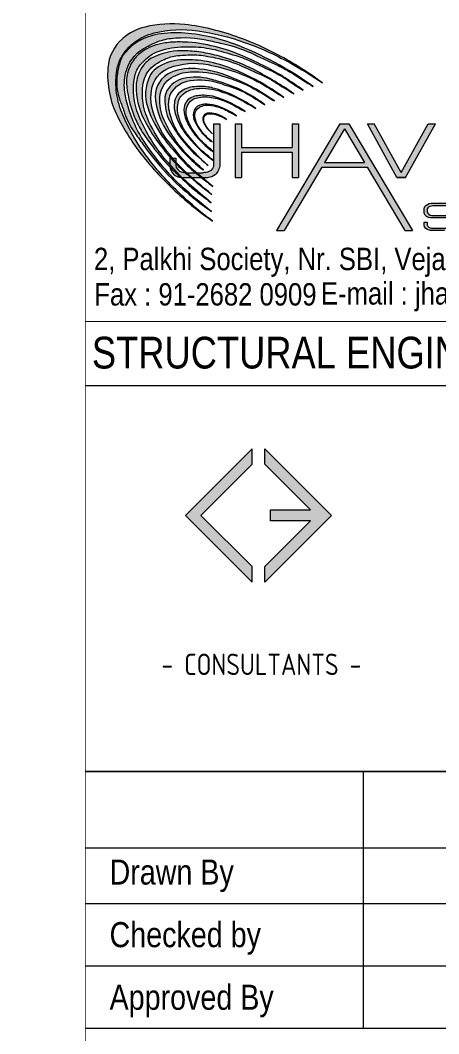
# Model space of a CAD drawing. Header units: millimetres. Extents: x 1112055 to 3390982, y -148532 to 766891.
# Drawn here: x 2222517 to 2226501, y 13424 to 23068 of the extents above; entities that cross this region are included whole.
import ezdxf

# ---------------------------------------------------------------- set-up
doc = ezdxf.new("R2010")
doc.units = ezdxf.units.MM
for name, color, linetype, lineweight in [('B TITLE BLOCK', 250, 'Continuous', 0), ('P_TITLE BLOCK TEXT', 7, 'Continuous', 9), ('tb text', 7, 'Continuous', 13)]:
    doc.layers.add(name, color=color, linetype=linetype, lineweight=lineweight)
doc.layers.add('FORMAT TEXT', color=7, linetype='Continuous')
doc.styles.add('SWINC', font='swissc.ttf')

msp = doc.modelspace()

# ---------------------------------------------------------------- hatches: boundary and pattern name
at = {"layer": 'B TITLE BLOCK', "linetype": 'Continuous', "lineweight": 0}
h = msp.add_hatch(color=251, dxfattribs=at)
h.dxf.hatch_style = 1
h.paths.add_polyline_path([(2224236.834239792, 18356.60452885892), (2224723.743465125, 18843.51375419264), (2224723.743465125, 18990.59963259044), (2224089.748361393, 18356.60452885892), (2224723.743465125, 17722.60942512729), (2224723.743465125, 17869.69530351357)])
h = msp.add_hatch(color=251, dxfattribs=at)
h.dxf.hatch_style = 1
h.paths.add_polyline_path([(2224900.389360066, 18408.60723987375), (2224900.389360066, 18304.60181784422), (2225281.474707822, 18304.60181784422), (2224846.568193492, 17869.69530351357), (2224846.568193492, 17722.60942512729), (2225480.563297224, 18356.60452885892), (2224846.568193492, 18990.59963259044), (2224846.568193492, 18843.51375419264), (2225281.474707822, 18408.60723987375)])
at = {"layer": 'P_TITLE BLOCK TEXT'}
h = msp.add_hatch(color=132, dxfattribs=at)
edge = h.paths.add_edge_path()
edge.add_arc((2223415.161143455, 19805.85012063723), 3319.550161277587, 53.40738024926057, 62.0681496514172)
edge.add_arc((2223620.10690554, 20192.40553546605), 2882.025471542675, 62.06814965141254, 70.03317482809787)
edge.add_arc((2223715.032048033, 20453.68082480774), 2604.040652715456, 70.03317482809766, 75.97859343030332)
edge.add_arc((2223871.15484234, 21078.8599978788), 1959.662405611422, 75.97859343029494, 83.79600611429444)
edge.add_arc((2223962.873264454, 21922.59463804706), 1110.957267193583, 83.79600611433973, 103.4628344697583)
edge.add_arc((2223821.215634384, 22514.33181515722), 502.5003903905854, 103.462834469831, 130.8945988032191)
edge.add_arc((2223761.504835453, 22583.27697876877), 411.2928518052692, 130.8945988032189, 175.7468558291804)
edge.add_arc((2224227.667799641, 22548.6093639203), 878.743119426731, 175.746855829194, 206.5994891066288)
edge.add_arc((2225432.196440456, 23151.7789418318), 2225.852167079671, 206.5994891066202, 220.035146070477)
edge.add_arc((2226091.353758054, 23705.56698433509), 3086.764221446367, 220.0351460704667, 229.4516176688155)
edge.add_arc((2226239.241977517, 23878.42605441205), 3314.2530861563, 229.4516176688159, 235.2209120167659)
edge.add_arc((2226320.947839989, 23819.54533080909), 3314.027287561762, 223.7505103508514, 233.4797225032708, ccw=False)
edge.add_arc((2225763.65381286, 23286.04284752441), 2542.53423357957, 214.0067101927366, 223.7505103507889, ccw=False)
edge.add_arc((2225052.3958106, 22806.17206096313), 1684.534281608523, 200.6184789275859, 214.0067101927331, ccw=False)
edge.add_arc((2224172.121813921, 22474.97476391647), 744.0163611040691, 183.5449206794387, 200.6184789276197, ccw=False)
edge.add_arc((2224169.837981481, 22474.83328140657), 741.7281504634578, 169.3544634026379, 183.5449206794445, ccw=False)
edge.add_arc((2223770.005504621, 22549.98884626829), 334.893579068599, 148.6346277784865, 169.3544634026282, ccw=False)
edge.add_arc((2223896.401431641, 22472.94125615551), 482.9214869413671, 127.5536660419792, 148.6346277785057, ccw=False)
edge.add_arc((2223914.124428583, 22449.88893625759), 511.9992116431266, 103.94398023846509, 127.5536660419811, ccw=False)
edge.add_arc((2224050.599740765, 21900.22744520383), 1078.350044232793, 81.67138494386558, 103.94398023849328, ccw=False)
edge.add_arc((2223861.30312443, 20607.1675691812), 2385.192441742403, 70.63499127281818, 81.67138494385449, ccw=False)
edge.add_arc((2223724.007230871, 20216.53345641542), 2799.251824494326, 61.111131010544284, 70.63499127282978, ccw=False)
edge.add_arc((2223250.2443936, 19357.91935061956), 3779.899268105903, 55.44823906342839, 61.11113101054099, ccw=False)
h = msp.add_hatch(color=132, dxfattribs=at)
edge = h.paths.add_edge_path()
edge.add_arc((2223395.854332308, 19784.82176429174), 3268.369735179473, 54.24761768028274, 69.31180215863428)
edge.add_arc((2223968.601637985, 21301.49828803448), 1647.151935547141, 69.31180215863037, 88.41161020678041)
edge.add_arc((2223989.307254615, 22048.19189884585), 900.171299259712, 88.41161020677656, 104.2991623419209)
edge.add_arc((2223884.024322851, 22461.25852638822), 473.8984588035797, 104.2991623419321, 145.1882889090133)
edge.add_arc((2223695.857590409, 22601.57567671443), 239.4295645213233, 147.0513518630984, 161.3344706505974)
edge.add_arc((2224338.676162301, 22415.59831789335), 908.4387858657233, 163.1975336048305, 170.9660011900415)
edge.add_arc((2223938.354627983, 22479.2465492614), 503.0890255381506, 170.9660011900427, 201.0952379920804)
edge.add_arc((2220602.342873816, 21192.30528425462), 3072.54969271572, 18.797868915648507, 21.095237992081024, ccw=False)
edge.add_arc((2224169.18768383, 22406.41026391463), 695.2656955824124, 198.7978689156442, 215.0918986736356)
edge.add_arc((2232107.105917154, 27983.59602999176), 10396.58245921173, 215.0918986736571, 215.8857887100326)
edge.add_arc((2226158.008131227, 23679.41580604088), 3053.713001926494, 215.8857887100247, 222.4444580678757)
edge.add_arc((2225449.095700675, 23031.08036364116), 2093.038405585464, 222.4444580678791, 230.6113169813372)
edge.add_arc((2227036.433323671, 24964.31521312405), 4594.445552099061, 230.6113169813347, 233.3279145232605)
edge.add_arc((2224793.10049037, 21951.59116818327), 838.2442300307623, 233.3279145232816, 237.0330179159963)
edge.add_arc((2226580.773938118, 24185.7323954329), 3696.360981410549, 226.3963206097411, 232.6248069097849, ccw=False)
edge.add_arc((2225442.643111189, 22990.7309613611), 2046.097303495054, 219.3977118789323, 226.3963206098026, ccw=False)
edge.add_arc((2226325.099089647, 23715.52945729428), 3188.052387393045, 215.474110090262, 219.397711878937, ccw=False)
edge.add_arc((2224793.057851503, 22623.77922073916), 1306.811059334368, 203.2559197460787, 215.47411009028, ccw=False)
edge.add_arc((2224637.279020851, 22556.83228661447), 1137.255947148747, 188.8184660672435, 203.255919746067, ccw=False)
edge.add_arc((2223984.838613259, 22455.61384753768), 477.010797322461, 166.80911352614, 188.8184660672581, ccw=False)
edge.add_arc((2223883.209971993, 22479.43357634371), 372.6280391395779, 121.10774220169259, 166.8091135260791, ccw=False)
edge.add_arc((2224140.202752809, 22053.54190246786), 870.0504021881478, 112.47187289562959, 121.1077422017405, ccw=False)
edge.add_arc((2224016.774723061, 22351.93776573068), 547.1346705619707, 96.52507807219268, 112.47187289552011, ccw=False)
edge.add_arc((2224075.052586016, 21842.42238912069), 1059.972099295675, 77.10621375623191, 96.52507807220462, ccw=False)
edge.add_arc((2210566.112679307, -37170.11528260143), 61598.97654981105, 76.96954675787379, 77.10621375622378, ccw=False)
edge.add_arc((2224128.394663967, 21432.45743233118), 1447.525848763357, 64.59019371593791, 76.96954675787259, ccw=False)
edge.add_arc((2233603.670115629, 41378.53000922235), 20634.74432728368, 244.5901937159457, 245.2703384407894)
edge.add_arc((2224501.397923824, 21615.726979977), 1123.46659702458, 57.15566881064461, 65.27033844077943, ccw=False)
edge.add_arc((2230121.413843646, 30321.48429374096), 9238.714126411032, 237.155668810646, 238.5822244072826)
h = msp.add_hatch(color=132, dxfattribs=at)
edge = h.paths.add_edge_path()
edge.add_arc((2223749.955612659, 20463.65278078955), 2426.479459032888, 53.01612924513672, 62.88470590878852)
edge.add_arc((2222974.427550383, 18949.13509668644), 4128.010414043848, 62.88470590886816, 66.31099627690652)
edge.add_arc((2224031.055452857, 21357.45637347981), 1498.091423556117, 66.31099627692393, 76.91710299819785)
edge.add_arc((2224030.487314641, 21534.00636173169), 1326.871408134635, 75.1672470351362, 87.92433128887434)
edge.add_arc((2224022.071317645, 21301.79679072161), 1559.233440039403, 87.924331288864, 90.44793256674294)
edge.add_arc((2224016.379731069, 22029.80200806366), 831.2059744667806, 90.44793256671373, 99.463151520826)
edge.add_arc((2223963.762217219, 22345.47891451001), 511.1739260225502, 99.46315152079329, 123.6125298632448)
edge.add_arc((2223861.724665341, 22498.98493541616), 326.8487773182566, 123.6125298633481, 145.7118384992371)
edge.add_arc((2223893.139116207, 22477.56495993772), 364.8709165605147, 145.7118384992158, 186.6728121483947)
edge.add_arc((2224611.977086147, 22561.66322465557), 1088.611578101334, 186.6728121483809, 203.6550427976693)
edge.add_arc((2224414.139729058, 22475.00377868746), 872.6266725278799, 203.6550427976848, 213.9289290409203)
edge.add_arc((2225917.242731793, 23486.14907158913), 2684.182203055364, 213.9289290409145, 220.1424188926596)
edge.add_arc((2225103.527873945, 22799.90727730295), 1619.729446896053, 220.1424188926461, 226.8152722522576)
edge.add_arc((2096122.124742406, -114624.7243232792), 186852.36855262, 46.765628140033584, 46.81527225225312, ccw=False)
edge.add_arc((2224925.075767045, 22371.70050206735), 1185.448408708153, 226.7656281400166, 233.409152749084)
edge.add_arc((2221419.02694258, 17649.22588600557), 4696.230336247423, 51.600048978644, 53.409152749081784, ccw=False)
edge.add_arc((2238889.261910571, 38636.77578578774), 22612.65960034386, 229.2381174641762, 229.9402789040421, ccw=False)
edge.add_arc((2225087.562406847, 22625.830987131), 1474.134047774347, 222.3327286225162, 229.2381174643322, ccw=False)
edge.add_arc((2228332.54120296, 25581.92460445304), 5863.709979632416, 220.9611253449968, 222.3327286225262, ccw=False)
edge.add_arc((2224952.011124613, 22647.29915033853), 1387.1029869935, 212.7878394635964, 220.9611253449999, ccw=False)
edge.add_arc((2225565.880323336, 23042.72647763255), 2117.307180575568, 206.8507668104998, 212.7878394635899, ccw=False)
edge.add_arc((2224402.18069394, 22453.60472630257), 812.983116023525, 192.1376993457784, 206.8507668104877, ccw=False)
edge.add_arc((2224179.003658466, 22405.60609945284), 584.7028993132968, 165.7026492173281, 192.1376993457951, ccw=False)
edge.add_arc((2223844.394065888, 22490.8805385373), 239.3982375945827, 135.9985851137789, 165.7026492172983, ccw=False)
edge.add_arc((2224382.263346988, 21971.44054195158), 987.1423606785822, 131.2171625217483, 135.9985851138003, ccw=False)
edge.add_arc((2223922.429435038, 22496.38723006345), 289.2768636418369, 112.38740906030199, 131.2171625218005, ccw=False)
edge.add_arc((2224069.650215654, 22138.97993492383), 675.8178483670721, 91.89429604946548, 112.38740906022471, ccw=False)
edge.add_arc((2224118.587471885, 20659.33975703375), 2156.267074473778, 88.85882096968601, 91.89429604946088, ccw=False)
edge.add_arc((2224142.643970319, 21866.99738668349), 948.3698662796925, 76.2436254144684, 88.85882096969709, ccw=False)
edge.add_arc((2223659.466231941, 19893.36405991881), 2980.287491423887, 71.62296314053788, 76.2436254144767, ccw=False)
edge.add_arc((2224247.766656917, 21664.22969505693), 1114.258957947917, 65.54379506613321, 71.62296314055982, ccw=False)
edge.add_arc((2221106.811881774, 14758.04921802647), 8701.150658820197, 63.83661002077753, 65.54379506612298, ccw=False)
edge.add_arc((2224497.290208084, 21659.53932606489), 1011.813301636555, 54.49647087520191, 63.836610020798275, ccw=False)
edge.add_arc((2226108.63744197, 23918.270534002), 1762.768933193601, 234.4964708751668, 239.3390621587266)
h = msp.add_hatch(color=132, dxfattribs=at)
edge = h.paths.add_edge_path()
edge.add_arc((2223208.268674197, 19605.67051672821), 3361.47762859503, 55.28720005186814, 62.77266649209082)
edge.add_arc((2223935.642369813, 21019.32741932479), 1771.666843838336, 62.77266649214449, 73.66009049672333)
edge.add_arc((2224000.687466906, 21241.19051374776), 1540.465422299208, 73.66009049673941, 80.30206210325161)
edge.add_arc((2224039.250817223, 21466.84430525814), 1311.540182076267, 80.30206210324346, 87.71879765214693)
edge.add_arc((2224064.760482457, 22107.21878565291), 670.6578074068867, 87.71879765216416, 113.7335407099606)
edge.add_arc((2223904.134870892, 22472.55291440223), 271.5718358137141, 113.7335407100026, 142.1411216386283)
edge.add_arc((2223949.988520795, 22436.90964604066), 329.649368386708, 142.1411216386608, 179.0839824051891)
edge.add_arc((2224290.106626399, 22431.47153665616), 669.810945864952, 179.0839824051952, 206.9126001334898)
edge.add_arc((2225106.700319697, 22845.97898850009), 1585.584764869534, 206.9126001335195, 216.666008122521)
edge.add_arc((2225719.419617434, 23302.12065921574), 2349.450041975877, 216.6660081225232, 221.4175533272192)
edge.add_arc((2225076.927528866, 22735.33776685504), 1492.689322209161, 221.4175533272291, 228.8969356126116)
edge.add_arc((2229729.471962128, 28068.07380067489), 8569.711528604816, 228.8969356125965, 229.8411236474194)
edge.add_arc((2225561.975593141, 23129.32197447053), 2107.568262909993, 229.8411236474237, 234.6107852575546)
edge.add_arc((2226671.322600754, 24378.66100548011), 3772.866189048792, 226.7327607072936, 231.8632390979727, ccw=False)
edge.add_arc((2225157.675757343, 22770.57679424215), 1564.459162022834, 216.0121058594856, 226.7327607073669, ccw=False)
edge.add_arc((2225202.781937963, 22803.36291605922), 1620.222028823695, 205.6454571080794, 216.0121058594854, ccw=False)
edge.add_arc((2224322.67581758, 22380.8278464639), 643.9420135719658, 186.815509742906, 205.6454571081172, ccw=False)
edge.add_arc((2224217.639779622, 22368.27421917465), 538.15844760789, 166.8301474619049, 186.8155097428977, ccw=False)
edge.add_arc((2223942.274774223, 22432.70765670169), 255.3554170970166, 123.58637095547459, 166.8301474618811, ccw=False)
edge.add_arc((2224201.997529817, 22041.59167342111), 724.8526185160722, 115.55857844038249, 123.58637095544239, ccw=False)
edge.add_arc((2224055.316557549, 22348.30732367212), 384.8676221799997, 95.85490133410059, 115.55857844038849, ccw=False)
edge.add_arc((2224197.255509475, 20964.13780327655), 1776.295639460506, 92.71483869402527, 95.8549013341298, ccw=False)
edge.add_arc((2224148.578665067, 21990.67769541674), 748.6023071215888, 80.06109503447362, 92.71483869402391, ccw=False)
edge.add_arc((2223027.303825114, 15591.71975427798), 7245.056724662445, 79.28571113577249, 80.06109503447601, ccw=False)
edge.add_arc((2224159.433545159, 21575.16741765839), 1155.445600510125, 65.80530353127529, 79.285711135783, ccw=False)
edge.add_arc((2215139.809238633, 1500.623618328376), 23163.19267698776, 65.22654519456478, 65.80530353126937, ccw=False)
edge.add_arc((2224521.428786682, 21829.0378939045), 774.3737643309433, 56.83056846316299, 65.22654519456398, ccw=False)
edge.add_arc((2226807.223734773, 25326.1694558774), 3403.518970825087, 236.8305684631849, 240.3307255067265)
h = msp.add_hatch(color=132, dxfattribs=at)
edge = h.paths.add_edge_path()
edge.add_arc((2223759.215806792, 20624.75377983811), 2127.0678103357, 53.45077465836438, 63.24895756191692)
edge.add_arc((2223759.21580671, 20624.75377968595), 2127.067810514363, 63.24895756192666, 69.50129580793912)
edge.add_arc((2224077.073628684, 21474.96175975587), 1219.38548481911, 69.50129580792395, 81.02466550396029)
edge.add_arc((2224103.373522121, 21641.4766668497), 1050.806427178223, 81.02466550398064, 93.23353139608574)
edge.add_arc((2224068.79571769, 22253.51911759576), 437.7880048746818, 93.23353139603468, 126.5489646331782)
edge.add_arc((2223923.387631668, 22449.67605763314), 193.613770757448, 126.5489646331389, 154.7327908248283)
edge.add_arc((2224108.733264661, 22362.1933196661), 398.5679927558165, 154.7327908248261, 198.217314710283)
edge.add_arc((2224698.873612793, 22556.41923122761), 1019.848392588599, 198.2173147102861, 217.7196306197735)
edge.add_arc((2226260.582155148, 23764.29968408019), 2994.1606170509, 217.7196306197786, 222.3629290591686)
edge.add_arc((2225063.079703311, 22672.24966339256), 1373.486260539055, 222.3629290591658, 231.7364027694767)
edge.add_arc((2258066.051856217, 64515.89173499563), 54665.94869887842, 231.736402769479, 231.9209567121596)
edge.add_arc((2230418.783859472, 28832.90101817892), 9529.443897128967, 229.1543371190406, 230.4503089388839, ccw=False)
edge.add_arc((2224943.79006741, 22500.26994852025), 1158.197079147063, 219.2765559648304, 229.1543371190236, ccw=False)
edge.add_arc((2230308.484896699, 26887.55735513302), 8088.438157176907, 217.5748957151384, 219.2765559648437, ccw=False)
edge.add_arc((2224231.433288732, 22211.83796435398), 420.7847960006412, 204.6714784584392, 217.5748957151724, ccw=False)
edge.add_arc((2220470.703224889, 20484.36299215596), 3717.724644932617, 24.67147845844202, 26.0057406874994)
edge.add_arc((2224260.9142316, 22333.44253419609), 499.4775826395441, 172.4000021791182, 206.0057406875688, ccw=False)
edge.add_arc((2224031.336176285, 22364.07477798128), 267.8649365177754, 110.82950500992251, 172.4000021790864, ccw=False)
edge.add_arc((2224174.058788104, 21988.93689917181), 669.2353041845801, 78.67766828735961, 110.82950500992209, ccw=False)
edge.add_arc((2223896.118843144, 20600.79933986919), 2084.924710998302, 71.27996263669598, 78.67766828736131, ccw=False)
edge.add_arc((2224114.643092249, 21245.65873443663), 1404.045510105251, 58.94944824205811, 71.27996263671491, ccw=False)
edge.add_arc((2218712.694455705, 12273.24752133038), 11877.11631330105, 57.89011606814921, 58.94944824206152, ccw=False)
h = msp.add_hatch(color=132, dxfattribs=at)
edge = h.paths.add_edge_path()
edge.add_line((2224256.827549366, 21642.22593768443), (2224263.374235172, 21642.22593768443))
edge.add_arc((2225795.734934594, 23421.71325094708), 2348.340778338964, 224.4152357702999, 229.2674421493811, ccw=False)
edge.add_arc((2224976.74777, 22619.27502762132), 1201.760175840771, 214.3545270102481, 224.4152357703566, ccw=False)
edge.add_arc((2224864.771042891, 22542.73342779606), 1066.123145807022, 201.8986111304258, 214.3545270102101, ccw=False)
edge.add_arc((2224260.514648749, 22299.84092908331), 414.8762219842563, 171.2118722929968, 201.8986111306294, ccw=False)
edge.add_arc((2224072.22356143, 22328.94997979329), 224.3483489624598, 121.70418698982371, 171.211872292828, ccw=False)
edge.add_arc((2224156.262113784, 22192.90220624501), 384.259183396611, 92.64938196629868, 121.70418698980191, ccw=False)
edge.add_arc((2224179.251998596, 21696.07523487277), 881.6177806738599, 72.56091565514117, 92.64938196648728, ccw=False)
edge.add_arc((2223719.434060488, 20232.29435316673), 2415.921207590578, 68.33645517903278, 72.5609156551634, ccw=False)
edge.add_arc((2224144.660113584, 21302.82241704992), 1264.032527297968, 57.85118426067112, 68.3364551789333, ccw=False)
edge.add_arc((2228720.922375061, 28584.22101846048), 7336.022232907688, 237.851184260883, 238.9481287370389)
edge.add_arc((2223818.044829887, 20741.36101733161), 1918.193382682678, 54.31799968908918, 68.47983176015131)
edge.add_arc((2224108.795756107, 21559.85162600678), 1050.526910288461, 66.85630585584224, 85.85399925657231)
edge.add_arc((2224147.392715134, 22092.31213790354), 516.669324427743, 85.8539992565376, 116.2518230928321)
edge.add_arc((2224056.975641977, 22340.04809024326), 256.0815147974695, 122.6386322867399, 188.0987234820992)
edge.add_arc((2224520.53140616, 22406.0113083285), 724.3069868114936, 188.0987234821836, 214.7424679282536)
edge.add_arc((2225200.168634296, 22877.36009965804), 1551.396126480283, 214.742467928194, 225.7640883251134)
edge.add_arc((2225559.475770815, 23246.38068642422), 2066.447397532411, 225.7640883252601, 230.9217965040502)
h = msp.add_hatch(color=132, dxfattribs=at)
edge = h.paths.add_edge_path()
edge.add_arc((2224073.583887545, 21274.49378354593), 1254.532874568709, 52.08510123109433, 71.80500871353081)
edge.add_arc((2223627.411993097, 19917.05433060079), 2683.417484259081, 71.80500871358241, 74.93710661868735)
edge.add_arc((2224186.435043144, 21994.23361854012), 532.3292562373066, 74.9371066187107, 102.4675891183486)
edge.add_arc((2224123.821496828, 22277.42308026798), 242.3004172972224, 102.4675891185391, 150.0258364486536)
edge.add_arc((2224044.359120507, 22323.25294099598), 150.5690410649406, 150.0258364487044, 181.2845138723808)
edge.add_arc((2224626.370018064, 22336.30322767307), 732.7262319182859, 181.2845138723717, 189.7474603923838)
edge.add_arc((2224229.098537209, 22268.05763091952), 329.6355585285129, 189.7474603924144, 208.0002640887773)
edge.add_arc((2225109.309713718, 22736.07941942081), 1326.538818511437, 208.0002640887307, 216.8454368057352)
edge.add_arc((2224844.789187652, 22537.86542103208), 995.9939684914604, 216.8454368057695, 228.6207560839219)
edge.add_arc((2245449.375152223, 45926.25525083252), 32165.94330438965, 228.6207560839333, 228.9060257595743)
edge.add_arc((2225808.990465557, 23370.37563580346), 2257.683027972802, 219.4514480692633, 228.2904279773004, ccw=False)
edge.add_arc((2224553.555668722, 22337.26056470758), 631.8160963845519, 200.023907084269, 219.4514480692522, ccw=False)
edge.add_arc((2224551.03658474, 22336.34250259308), 629.1349357893707, 192.3194102271575, 200.0239070842682, ccw=False)
edge.add_arc((2224219.954336617, 22264.03739611189), 290.249286271172, 158.664399972488, 192.3194102271243, ccw=False)
edge.add_arc((2224168.542259356, 22244.67121560244), 252.0988800905037, 97.7392297928427, 150.2835099228694, ccw=False)
edge.add_arc((2224219.297562225, 21871.20292084526), 629.0002835832469, 71.77680479685313, 97.73922979254598, ccw=False)
edge.add_arc((2226503.915357822, 28810.43821497438), 6676.645816471758, 251.7768047968486, 252.5678241103879)
edge.add_arc((2224213.766031647, 21516.91882508936), 967.973796483904, 59.16484183461722, 72.56782411039711, ccw=False)
edge.add_arc((2222574.210496988, 18770.3721061242), 4166.670598408363, 56.98458129739362, 59.16484183460858, ccw=False)
h = msp.add_hatch(color=132, dxfattribs=at)
edge = h.paths.add_edge_path()
edge.add_arc((2224026.261025425, 21225.47669332348), 1240.860506604771, 53.79917193804382, 74.0576310209765)
edge.add_arc((2224230.233361908, 21939.52267687664), 498.2526823221718, 74.05763102095828, 88.70665562103116)
edge.add_arc((2224228.002535538, 21840.71277912836), 597.0877594883715, 88.70665562103187, 97.13749609266463)
edge.add_arc((2224181.347144029, 22213.29652149895), 221.5942567031199, 97.13749609279128, 135.0369673458943)
edge.add_arc((2224120.71001194, 22273.85545765331), 135.8956771554832, 135.0369673457757, 170.1898613315562)
edge.add_arc((2224248.640544498, 22251.73470385397), 265.7245988552797, 170.1898613316146, 199.4159961851198)
edge.add_arc((2224629.756218292, 22386.06632820483), 669.8212978190721, 199.4159961850835, 211.5021791769172)
edge.add_arc((2224647.966228292, 22397.2263893916), 691.1789997103948, 211.5021791769232, 222.0730402201912)
edge.add_arc((2226268.578426946, 23860.17732962048), 2874.435592953073, 222.0730402201978, 224.6311614513908)
edge.add_arc((2224659.906516941, 22272.08470641288), 613.9348754217089, 224.6311614513812, 233.5458073494036)
edge.add_arc((2243221.243814224, 47398.27953697367), 31852.515331764, 233.5458073493824, 233.6839679009707)
edge.add_arc((2213815.15234256, 9204.01705243568), 16373.6923809663, 49.9223291447979, 50.3720894981503)
edge.add_arc((2224503.879724253, 22111.66161747953), 385.0719308155736, 219.974673994054, 230.3720894981599, ccw=False)
edge.add_arc((2221284.304304822, 19412.54129992788), 3816.227436048462, 39.97467399402137, 41.74776493043201)
edge.add_arc((2224472.177357382, 22257.60336986465), 456.5834398285082, 208.7369917656603, 221.7477649304228, ccw=False)
edge.add_arc((2224596.122528177, 22325.56541387436), 597.9384708296323, 197.3262203633957, 208.7369917656532, ccw=False)
edge.add_arc((2224277.256230874, 22226.08951957211), 263.9157633622299, 163.195047622115, 197.3262203633643, ccw=False)
edge.add_arc((2224138.807559589, 22267.90269590229), 119.2908129066126, 133.2193021888501, 163.1950476220392, ccw=False)
edge.add_arc((2224218.599983699, 22182.98973791151), 235.8113749497074, 96.02578422545298, 133.2193021890326, ccw=False)
edge.add_arc((2224248.860646036, 21896.31980629337), 524.074028412053, 69.94961683807759, 96.0257842254099, ccw=False)
edge.add_arc((2224675.460233253, 23065.19340869891), 720.2140034464709, 249.9496168381463, 253.9176478194599)
edge.add_arc((2223738.920225739, 20451.69549054572), 2057.973636596229, 66.92861449591948, 69.01444899371751, ccw=False)
edge.add_arc((2223492.664117334, 20190.36904306886), 2398.116634176292, 58.122120913414676, 63.96105235790509, ccw=False)
h = msp.add_hatch(color=132, dxfattribs=at)
edge = h.paths.add_edge_path()
edge.add_arc((2224094.591499414, 21410.16756030884), 969.2223396825412, 54.40415380802062, 72.89465886732651)
edge.add_arc((2224265.664936416, 21966.06606352622), 387.5959417889051, 72.89465886729015, 90.33272499460075)
edge.add_arc((2224266.191106531, 21875.45974221431), 478.2037908859922, 90.33272499459316, 97.06888331372981)
edge.add_arc((2224232.8640605, 22144.21517286521), 207.3898815214512, 97.06888331375193, 114.3860548472389)
edge.add_arc((2224197.06389096, 22223.18729426236), 120.6820497172943, 114.3860548472328, 172.3731700213)
edge.add_arc((2224282.981139916, 22211.68253425906), 207.3661495906841, 172.373170021426, 199.3428935671866)
edge.add_arc((2224590.016339902, 22319.46284569918), 532.7692988735172, 199.3428935671891, 213.5415274181908)
edge.add_arc((2224636.524445676, 22350.29438877806), 588.5688324920325, 213.5415274181553, 220.9844170734607)
edge.add_arc((2224942.112008926, 22615.79172342517), 993.3806326180829, 220.9844170734631, 232.4085544282577)
edge.add_arc((2224478.324421155, 22013.36522658776), 233.106596054114, 232.4085544281703, 239.7843643084377)
edge.add_arc((2221289.099912209, 18464.05861307018), 4543.663896783288, 47.46137804963138, 48.86303749327396)
edge.add_arc((2224703.869733175, 22373.38882669796), 647.0504711406328, 218.9083538298655, 228.863037493518, ccw=False)
edge.add_arc((2224650.321383925, 22330.16786353245), 578.235666301738, 201.7874292417097, 218.9083538298279, ccw=False)
edge.add_arc((2224325.852943264, 22200.47231634801), 228.8065548275191, 179.1340630967204, 201.7874292417449, ccw=False)
edge.add_arc((2224229.986260989, 22201.92130298984), 132.9289227513898, 133.6215333948273, 179.1340630967482, ccw=False)
edge.add_arc((2224220.680209593, 22211.68626833383), 119.4397737512425, 104.95042505101651, 133.6215333947281, ccw=False)
edge.add_arc((2224277.859216261, 21997.5503609382), 341.0782759074157, 83.71208113018912, 104.95042505105391, ccw=False)
edge.add_arc((2224253.452254203, 21776.04666686455), 563.922585429517, 67.91761218115158, 83.71208113021521, ccw=False)
edge.add_arc((2224200.145421287, 21644.65191482649), 705.7189157679247, 60.42829054111559, 67.9176121811143, ccw=False)
edge.add_arc((2225747.692476377, 24371.96203278344), 2430.06206625023, 240.4282905411156, 242.4768509611825)
edge.add_arc((2224201.369529057, 21404.43123011118), 916.1826531530654, 60.0519721862741, 62.47685096118221, ccw=False)
h = msp.add_hatch(color=132, dxfattribs=at)
edge = h.paths.add_edge_path()
edge.add_arc((2224188.283080219, 21626.86862988294), 657.6542310436068, 53.77482452011191, 73.46652142464826)
edge.add_arc((2224294.773591828, 21985.60470486539), 283.4459994918032, 73.46652142483482, 95.26531184416793)
edge.add_arc((2224288.302543754, 22055.82266316553), 212.9304967173325, 95.26531184435635, 106.5237001269742)
edge.add_arc((2224252.887047963, 22175.20201732988), 88.40866111754583, 106.5237001274147, 172.3154988673323)
edge.add_arc((2224308.990620647, 22167.6319699241), 145.0206429282186, 172.3154988673672, 205.499647587376)
edge.add_arc((2224640.746036558, 22325.86868137495), 512.5808595423922, 205.4996475874587, 218.9425185811714)
edge.add_arc((2224640.746036476, 22325.86868131616), 512.5808594438362, 218.9425185812003, 230.5936621253202)
edge.add_arc((2224411.241210709, 22046.52793872137), 151.0511711397049, 230.5936621254695, 245.3563809869943)
edge.add_arc((2224648.56108472, 22318.97236149003), 508.0034815686644, 218.8547993056236, 233.7616415748804, ccw=False)
edge.add_arc((2224648.561084767, 22318.97236152519), 508.0034816330584, 207.9136490482327, 218.8547993056838, ccw=False)
edge.add_arc((2224349.511974752, 22160.54278561439), 169.580224855233, 177.0418109073515, 207.913649048241, ccw=False)
edge.add_arc((2224267.22986709, 22164.79480115314), 87.18832673391289, 121.2866366245284, 177.0418109073357, ccw=False)
edge.add_arc((2224293.866034304, 22120.96297575349), 138.4788163160711, 97.41777900961, 121.28663662451021, ccw=False)
edge.add_arc((2224297.518445854, 22092.9091240581), 166.7694279178883, 82.58222099038989, 97.41777900961011, ccw=False)
edge.add_arc((2224233.27804557, 21599.48426260614), 664.3585384532806, 75.64489222989181, 82.58222099040842, ccw=False)
edge.add_arc((2224328.710142913, 21972.38044407488), 279.4444605670653, 66.15815399283451, 75.64489222989681, ccw=False)
edge.add_arc((2224026.259788241, 21287.98789139396), 1027.688660816414, 62.28636535535952, 66.1581539928797, ccw=False)
edge.add_arc((2223667.193521617, 20604.46270062904), 1799.786627557721, 59.6374844165411, 62.28636535537038, ccw=False)
h = msp.add_hatch(color=132, dxfattribs=at)
edge = h.paths.add_edge_path()
edge.add_arc((2224297.565214551, 21885.12420887583), 301.7627881287536, 52.43887609297856, 81.89911070125406)
edge.add_arc((2224322.341977295, 22059.19544956124), 125.9370653090091, 81.89911070128585, 102.2464079621209)
edge.add_arc((2224306.356484049, 22132.84243489617), 50.57517544514377, 102.2464079617273, 161.9990718889469)
edge.add_arc((2224323.874353762, 22127.15022027087), 68.99465064303108, 161.9990718889465, 198.0009281112833)
edge.add_arc((2224438.056618615, 22164.2523319506), 189.0536207338374, 198.0009281109114, 220.671653157418)
edge.add_arc((2224701.273465923, 22390.42806356867), 536.0962265905084, 220.6716531575035, 228.8148331923843)
edge.add_arc((2224585.047911827, 22242.5160783668), 348.3874526205316, 204.951368792311, 227.1815915670646, ccw=False)
edge.add_arc((2224316.073074756, 22117.36888312748), 51.72386629510594, 180.8823689893035, 204.9513687923235, ccw=False)
edge.add_arc((2224396.974863831, 22118.61488893152), 132.6352499464685, 171.9576228936294, 180.8823689892843, ccw=False)
edge.add_arc((2224311.098553514, 22130.74879439584), 45.90594501627493, 112.3077970326496, 171.9576228935668, ccw=False)
edge.add_arc((2224313.810006375, 22124.14015097021), 53.04920369304819, 93.65673225936052, 112.3077970325999, ccw=False)
edge.add_arc((2224323.546675525, 21971.78762537079), 205.7125417372023, 72.28647651726038, 93.65673225901918, ccw=False)
edge.add_arc((2224250.672970301, 21743.63007012582), 445.2254786038504, 58.768360754422076, 72.2864765171567, ccw=False)
for color, points in [(256, [(2224356.883786879, 21685.64843572852), (2224356.883786879, 22082.85028492707), (2224416.918018684, 22082.85028492707), (2224416.918018684, 21693.48149843143, -0.1971644618703633), (2224371.407983555, 21596.8513482829, -0.1370125281294121), (2224307.191451062, 21570.29673951004), (2224050.968605993, 21570.29673951004, -0.1806806632645672), (2223975.411531345, 21603.64573398443, -0.1938255351077862), (2223940.454536203, 21683.04518512114), (2223940.454536203, 21754.6575381508), (2223997.689814514, 21754.6575381508), (2223997.689814514, 21692.14518219059, 0.3491660753473304), (2224057.885341936, 21623.01551862959, 0.0418260561423153), (2224119.236505085, 21616.9277491423), (2224259.079812378, 21616.9277491423, 0.0753803811725278), (2224312.201103432, 21627.88208885038, 0.2867859399539136)]), (7, [(2225165.136166173, 22082.85028492707), (2225105.101934368, 22082.85028492707), (2225105.101934368, 21856.8670244855), (2224621.90957791, 21856.8670244855), (2224621.90957791, 22082.85028492707), (2224561.875346105, 22082.85028492707), (2224561.875346105, 21570.29673951004), (2224621.90957791, 21570.29673951004), (2224621.90957791, 21812.18341038494), (2225105.101934368, 21812.18341038494), (2225105.101934368, 21570.29673951004), (2225165.136166173, 21570.29673951004)]), (7, [(2226470.727477069, 22082.85028492707), (2226401.652383377, 22082.85028492707), (2226143.759421864, 21618.79029878067), (2225885.866460362, 22082.85028492707), (2225821.930055536, 22082.85028492707), (2226101.633748481, 21570.29673951004), (2226185.885095246, 21570.29673951004)])]:
    msp.add_hatch(color=color, dxfattribs=at).paths.add_polyline_path(points)
h = msp.add_hatch(color=7, dxfattribs=at)
h.paths.add_polyline_path([(2225646.389179928, 22082.85028492707), (2225560.190900079, 22082.85028492707), (2224956.932576877, 21066.25033872623), (2225028.060533044, 21066.25033872623), (2225386.739885755, 21670.69025552309), (2225819.840194251, 21670.69025552309), (2226178.519546962, 21066.25033872623), (2226249.64750313, 21066.25033872623)])
h.paths.add_polyline_path([(2225603.290039998, 22035.61663396344), (2225793.324589746, 21715.37386961236), (2225413.255490261, 21715.37386961236)], flags=16)
h = msp.add_hatch(color=7, dxfattribs=at)
edge = h.paths.add_edge_path()
edge.add_line((2226616.712974465, 21255.37200461423), (2226616.712974465, 21280.01471224685))
edge.add_arc((2226575.059175449, 21252.94553825098), 49.6767466077525, 33.01826321588385, 89.55826277300383)
edge.add_line((2226575.442167899, 21302.62080845296), (2226457.72103004, 21302.62080845296))
edge.add_arc((2226464.012182586, 21157.7841768301), 144.9731991140432, 92.48714741880904, 114.0429537284439)
edge.add_arc((2226413.986022085, 21269.9184554323), 22.18593115364533, 114.0429537292767, 173.3691583151346)
edge.add_line((2226391.948498117, 21272.48030606624), (2226391.948498117, 21247.76181309043))
edge.add_arc((2226437.221645438, 21256.86836118078), 46.17994246738128, 191.3730973809448, 266.9893197894186)
edge.add_line((2226434.796177663, 21210.75215804031), (2226583.954781725, 21210.75215804031))
edge.add_arc((2226588.137431729, 21142.2660082041), 68.61375430787305, 15.593509061199313, 93.49488039933618, ccw=False)
edge.add_line((2226654.225721369, 21160.71011979775), (2226654.390636825, 21116.82872544813))
edge.add_arc((2226594.936104395, 21132.38091219206), 61.45495862207041, 286.8361079589991, 345.3409580233133, ccw=False)
edge.add_arc((2226552.502290512, 21316.87096383575), 250.6556117770568, 270.9573158559808, 283.9044309720235, ccw=False)
edge.add_line((2226556.690128232, 21066.25033872623), (2226447.167229156, 21066.25033872623))
edge.add_arc((2226451.006788374, 21261.97946209823), 195.7667794839206, 255.28175512102752, 268.8761901035366, ccw=False)
edge.add_arc((2226414.347073914, 21122.42200990593), 51.47465521648608, 183.4260365921001, 255.2817551212956, ccw=False)
edge.add_line((2226362.964415506, 21119.34588493944), (2226362.964415506, 21147.09489427078))
edge.add_line((2226362.964415506, 21147.09489426682), (2226391.948498123, 21147.09489426682))
edge.add_line((2226391.948498117, 21147.09489426682), (2226391.948498117, 21119.32900300507))
edge.add_arc((2226430.691898041, 21132.37769119699), 40.88177222958942, 198.6134072767007, 234.8504137463449)
edge.add_arc((2226436.610506015, 21140.78354530934), 51.16225392332574, 234.8504137462814, 265.2644397945415)
edge.add_line((2226432.386701333, 21089.79594191934), (2226573.526178591, 21089.79594191934))
edge.add_arc((2226568.45867102, 21153.32439182863), 63.73024071505371, 274.5606862053141, 333.2673842338658)
edge.add_line((2226625.377134755, 21124.65677827237), (2226625.700495657, 21149.84496758915))
edge.add_arc((2226586.115285272, 21144.24773746369), 39.97896779657704, 8.048099003297068, 64.75619501784583)
edge.add_arc((2226566.385808354, 21102.40353447608), 86.24115088044469, 64.75619501791387, 84.270452263789)
edge.add_line((2226574.995511848, 21188.21384335613), (2226421.871654074, 21188.21384335613))
edge.add_arc((2226419.748703001, 21247.22701693467), 59.0513469483006, 195.9277156249007, 272.0602807552407, ccw=False)
edge.add_line((2226362.964415506, 21231.02188595793), (2226362.964415506, 21279.63578552219))
edge.add_arc((2226405.734075249, 21271.84920897988), 43.47268762325828, 127.4257817440348, 169.6818301059807, ccw=False)
edge.add_arc((2226443.029141377, 21223.11475176226), 104.8401812840583, 88.35670740954549, 127.42578174524061, ccw=False)
edge.add_line((2226446.035636374, 21327.91181565136), (2226575.916566798, 21327.91181565136))
edge.add_arc((2226576.410661126, 21240.94294798108), 86.97027120211023, 45.30042708111171, 90.32550976604767, ccw=False)
edge.add_arc((2226610.534820753, 21275.4268532881), 38.4563763303267, 1.8933564716060118, 45.30042708088439, ccw=False)
edge.add_line((2226648.970201972, 21276.69742467919), (2226648.970201972, 21255.37200461248))
edge.add_line((2226648.970201972, 21255.37200461423), (2226616.712974471, 21255.37200461423))

# ---------------------------------------------------------------- linework, layer by layer
at = {"layer": 'B TITLE BLOCK', "color": 250, "lineweight": 0}
for p, q in [((2233197.374717523, 19587.98458056572), (2223136.379973756, 19587.98458056572)), ((2233197.374717523, 15918.75824807353), (2223136.379973756, 15918.75824807353)), ((2223136.379973756, 15918.75824807353), (2233197.374717523, 15918.75824807353)), ((2223136.379973756, 15918.75824807353), (2233197.374717523, 15918.75824807353)), ((2225784.281650229, 13473.49070809015), (2225784.281650229, 15918.74744236564)), ((2223136.651454502, 15194.46809580504), (2233197.64619827, 15194.46809580504)), ((2223136.651454502, 15194.46809580504), (2233197.64619827, 15194.46809580504)), ((2223136.651454502, 14664.92429618911), (2233197.64619827, 14664.92429618911)), ((2223136.651454502, 14664.92429618911), (2233197.64619827, 14664.92429618911)), ((2223136.651454502, 14069.20750215139), (2233197.64619827, 14069.20750215139)), ((2223136.651454502, 14069.20750215139), (2233197.64619827, 14069.20750215139)), ((2223136.651454502, 14069.20750215139), (2233197.64619827, 14069.20750215139)), ((2233197.64619827, 13473.49070811378), (2223136.311170152, 13473.49070811378)), ((2233197.64619827, 13473.49070811378), (2223136.651454502, 13473.49070811378))]:
    msp.add_line(p, q, dxfattribs=at)
at = {"layer": 'B TITLE BLOCK', "color": 250, "lineweight": 0, "const_width": 8.389066461453254}
for points in [[(2223136.379973756, 4525.246339700316), (2233197.374717523, 4525.246339700316), (2233197.374717523, 88824.21948064757), (2223136.379973756, 88824.21948064757)], [(2233197.374717523, 4525.246339700316), (2223136.379973756, 4525.246339700316), (2223136.379973756, 23715.19784812864), (2233197.374717523, 23715.19784812864)]]:
    msp.add_lwpolyline(points, close=True, dxfattribs=at)
msp.add_lwpolyline([(2223136.379973756, 20201.88753476962), (2233197.374717523, 20201.88753476962)], dxfattribs=at)
at = {"layer": 'B TITLE BLOCK', "color": 251, "linetype": 'Continuous', "lineweight": 0}
for points in [[(2224089.660536005, 18356.69235424443), (2224723.743465125, 17722.60942512519), (2224723.743465125, 17869.6953035117), (2224236.834239792, 18356.60452885706), (2224723.743465125, 18843.51375419031), (2224723.743465125, 18990.59963258858), (2224089.660536005, 18356.51670345782)], [(2225480.651122623, 18356.69235424443), (2224846.568193492, 17722.60942512519), (2224846.568193492, 17869.6953035117), (2225281.474707822, 18304.60181784235), (2224900.389360066, 18304.60181784235), (2224900.389360066, 18408.60723987188), (2225281.474707822, 18408.60723987188), (2224846.568193492, 18843.51375419031), (2224846.568193492, 18990.59963258858), (2225480.651122623, 18356.51670345782)]]:
    msp.add_lwpolyline(points, dxfattribs=at)
at = {"layer": 'P_TITLE BLOCK TEXT', "color": 132}
for points in [[(2225394.016230096, 22471.09791762139, 0.0378077344590599), (2224970.108220802, 22738.69052882354, 0.0347679777517854), (2224604.249419959, 22901.19388635598, 0.0259476034711019), (2224345.950464385, 22980.13479685703, 0.0341231325262742), (2224082.932921173, 23027.04550990697, 0.0860239859578199), (2223704.226218815, 23003.02406901192, 0.1202685463825944), (2223492.243926154, 22894.17949190435, 0.1982422965544351), (2223351.344636125, 22613.77977909184, 0.1354391661309318), (2223441.932407901, 22155.15115253349, 0.0586913647724932), (2223727.972720532, 21719.98308273313, 0.0411102443579723), (2224084.67943049, 21360.06671745669, 0.0251786142158179), (2224348.746201851, 21156.23957269268, -0.0424772162099488), (2223927.034371069, 21527.83087083932, -0.0425409834133469), (2223655.963928367, 21864.02889551294, -0.058483720823887), (2223475.762668078, 22212.97421891768, -0.0746355753155785), (2223429.529032323, 22428.97143464537, -0.0619967981424928), (2223440.875832218, 22611.85457222805, -0.0906544603941746), (2223484.051423477, 22724.29883673765, -0.0922433481412321), (2223602.058730239, 22855.79310306629, -0.1033826611895562), (2223790.746394655, 22946.80045097486, -0.09748963543525802), (2224206.799153175, 22967.20474649502, -0.0481926094262887), (2224652.197235869, 22857.4185526654, -0.041579616785334), (2225076.360204658, 22667.44190253284, -0.0247140572276785), (2225394.016230096, 22471.09791762139, 0.3374903865144703)], [(2225305.508545761, 22437.26620496066, 0.0658247287167134), (2224550.511010898, 22842.43663219702, 0.0835321098018171), (2224014.25917561, 22948.01730949177, 0.0694337833072887), (2223766.978585088, 22920.47529930565, 0.1803299053549353), (2223494.938267616, 22731.79834024423, 0.0624026744664062), (2223469.021303765, 22678.20344861831, 0.0339093221289556), (2223441.506250809, 22558.24185117755, 0.1322262159305749), (2223468.980892307, 22298.1751161737, -0.0100244993983427), (2223511.006594176, 22182.37446167601, 0.0712161484653518), (2223600.299730106, 22006.70927120048, 0.0034640126136177), (2223683.92938527, 21889.41651639134, 0.0286254085562181), (2223904.575892427, 21618.54069015734, 0.0356497353499514), (2224120.899844129, 21413.45694210743, 0.0118539480662082), (2224292.4721581, 21279.2633745362, 0.0161679718986353), (2224336.965162569, 21248.31742922847, -0.0271835911207152), (2224031.519272522, 21509.09548415548, -0.0305466870762123), (2223861.503166674, 21692.07371202741, -0.0171216152086295), (2223728.819891435, 21865.3909895887, -0.0533624770165587), (2223592.424640985, 22107.79953256845, -0.0630787383131954), (2223513.466549242, 22382.48602777139, -0.0963302348745512), (2223520.413644567, 22564.46580761905, -0.2020957094585242), (2223690.692057443, 22798.47668961821, -0.0376989324376342), (2223807.643523272, 22857.52701502027, -0.0696935291840665), (2223954.599387271, 22895.52821390286, -0.08493413319410499), (2224311.579425558, 22875.66771596276, -0.0005963223456894), (2224454.766738317, 22842.71001676926, -0.0540677109372014), (2224749.513146392, 22739.95233235987, 0.0029676999220204), (2224971.385957316, 22636.16239832145, -0.0354217290813857), (2225110.719487422, 22559.60431669316, 0.0062246034213168), (2225305.508545761, 22437.26620496066, 0.2812547078595315)], [(2225209.701819132, 22401.93644883508, 0.043086421605769), (2224855.902529182, 22623.44072940225, 0.0149511259026391), (2224632.946691445, 22729.31819240855, 0.0463109359686594), (2224370.164269391, 22816.66270703184, 0.0557208411864009), (2224078.545707405, 22860.00716285607, 0.0110117328820507), (2224009.881513641, 22860.98258119392, 0.039356614906263), (2223879.718443263, 22849.69655274683, 0.1057632666975337), (2223680.789783118, 22771.18466287795, 0.0967263996622754), (2223591.677396572, 22683.11694204832, 0.1806536101083485), (2223530.739871708, 22435.16716116156, 0.0742348756008501), (2223614.833156394, 22124.88049683605, 0.0448583382406841), (2223690.094702754, 21987.93488263876, 0.0271181085348288), (2223865.334906724, 21755.68428529707, 0.0291240456547083), (2223995.061533459, 21618.87982075127, -0.000216613306503), (2224113.062227438, 21508.03277590395, 0.0289959667696879), (2224218.433976478, 21419.88890855272, -0.0078938682839309), (2224336.076845455, 21329.63336822706, -0.0030637668376843), (2224125.075448864, 21509.27823579755, -0.0301395640770061), (2223997.813920463, 21633.09767590127, -0.0059848197593682), (2223904.534011466, 21737.98820573791, -0.0356778139557991), (2223785.89922513, 21896.14155407915, -0.0259111629145397), (2223676.848564791, 22086.40607519321, -0.064286207524478), (2223607.37173355, 22282.66537031603, -0.1158589328579628), (2223612.410673759, 22550.00094058774, -0.1303390755169017), (2223672.189492196, 22657.18478069817, -0.0208659192464267), (2223731.820625152, 22713.98636939448, -0.0823456686396722), (2223812.253367385, 22763.86122498081, -0.0896571554847293), (2224047.310596962, 22814.42845672277, -0.0132455331616544), (2224161.531718412, 22815.17914996356, -0.0550998340812782), (2224368.160596315, 22788.1638508239, -0.0201641747863743), (2224599.057650988, 22721.66416718463, -0.0265315974663756), (2224709.067164785, 22678.51509217756, -0.0074491377742839), (2224943.431521712, 22567.68253373868, -0.040776622862886), (2225084.903919565, 22483.2360441913, 0.0211329357104282), (2225209.701819132, 22401.93644883508, 0.0357585835746127)], [(2225122.506404737, 22368.86174400827, 0.0326731279666143), (2224746.219245987, 22594.69040395461, 0.0475411173020524), (2224434.07460734, 22719.43586002909, 0.028989184821796), (2224260.184880504, 22759.64196494083, 0.032372915663399), (2224091.455328217, 22777.34510198412, 0.1140007725764905), (2223794.831624686, 22721.1571427968, 0.1245901757297047), (2223689.722182686, 22639.22163114756, 0.1626044224819583), (2223620.381280852, 22442.17969839067, 0.1220255604088077), (2223692.837537959, 22128.29446100713, 0.0425829814271896), (2223834.85512298, 21899.14804151015, 0.020735498146104), (2223957.547218726, 21747.86162339944, 0.0326465525161286), (2224095.610359854, 21610.55422037341, 0.004119820799626), (2224202.78519424, 21518.59374092241, 0.0208145799941925), (2224341.424382182, 21411.15471710383, -0.022389675201528), (2224085.392141488, 21631.39273677616, -0.0468118300396772), (2223892.196028964, 21850.74337091485, -0.0452639128963585), (2223742.168894905, 22102.12903130452, -0.0823465204409323), (2223683.284271612, 22304.40947311617, -0.0874243059163749), (2223693.635480381, 22490.88746929019, -0.1909581712653705), (2223801.013841514, 22645.43221552369, -0.0350421856114033), (2223889.271709612, 22695.51359533066, -0.08618596102083201), (2224016.056382923, 22731.16725275015, -0.0137019653371288), (2224113.121007731, 22738.4398024867, -0.0552685441289128), (2224277.785903073, 22728.04524546863, -0.003383263408553), (2224374.244356154, 22710.46951455927, -0.0588873011385996), (2224632.979755359, 22629.11643091672, -0.0025253150053563), (2224845.915758197, 22532.14736773471, -0.0366507569753303), (2224945.101616654, 22477.23235547602, 0.0152735036876985), (2225122.506404737, 22368.86174400827, -0.0629201268127008)], [(2225025.912756987, 22333.52418750712, 0.0427787047400142), (2224716.64027017, 22524.1631266355, 0.027287742068318), (2224504.085594645, 22617.13588900935, 0.0503225994842608), (2224267.309051446, 22679.41659266724, 0.0533216756531712), (2224044.101927981, 22690.61013096188, 0.1463986527442502), (2223808.088783961, 22605.21533867159, 0.1235988267382037), (2223748.297474709, 22532.31823309454, 0.1920471537135765), (2223730.142447925, 22237.59220277636, 0.0853008975579228), (2223892.159291284, 21932.47793004477, 0.0202629840465903), (2224048.222426191, 21746.76102761297, 0.0409223150488822), (2224212.506719168, 21593.82947324381, 0.0008052686608892), (2224350.937237095, 21485.00755434811, -0.0056548040903698), (2224186.301731887, 21624.12390150748, -0.0431266584004961), (2224047.23050882, 21767.05686076627, -0.0074250299723591), (2223897.937393621, 21955.24425342483, -0.05636134465456299), (2223849.059379649, 22036.19617492137, 0.0058218830204563), (2223812.008694427, 22114.44099481056, -0.1476927376582874), (2223765.824287179, 22399.5016174582, -0.2753073985482439), (2223936.086535474, 22614.43278192963, -0.1412164961649753), (2224305.448641489, 22645.14768755891, -0.0322897952717829), (2224565.263393751, 22575.42756333262, -0.0538539916416642), (2224838.841550501, 22448.52214626003, -0.0046222414945836), (2225025.912756987, 22333.52418750712, 0.2877834347585102)], [(2224936.900296931, 22299.44583441691, 0.0618714180204724), (2224521.693239811, 22525.8342641456, 0.0830834583273782), (2224184.746993266, 22607.62936904632, 0.1334188230944892), (2223918.86097199, 22555.69149996179, 0.293652777238914), (2223803.448080201, 22303.97153777724, 0.1167818544853694), (2223925.352520076, 21993.23690904073, 0.0481279993468495), (2224117.89249763, 21765.82588729241, 0.0225085474431012), (2224256.827549366, 21642.2259376828, 0.0225085474431012)], [(2224263.374235168, 21642.2259376828, -0.0211749082530986), (2224118.346575354, 21778.21919755872, -0.043926342878963), (2223984.620684749, 21941.10737359537, -0.0544027619906699), (2223875.573698188, 22145.10649806146, -0.1347021090596448), (2223850.509048511, 22363.22615871487, -0.2194420265183996), (2223954.32091565, 22519.81943203813, -0.1274590775205473), (2224138.500131946, 22576.75065553038, -0.0878776383850687), (2224443.46549315, 22537.17043786218, -0.0184347739781928), (2224611.284685711, 22477.5733433033, -0.0457825723813956), (2224817.277266991, 22373.0394020572, 0.0047863597552386), (2224936.900296931, 22299.44583441691)], [(2224844.482253916, 22264.2252835486, 0.0862573058725624), (2224465.3141263, 22466.29920113961, 0.0136672061166786), (2224324.776335039, 22508.27264819319, 0.1207055387438532), (2224071.511911156, 22514.00963835734, 0.210542789138445), (2223913.928571043, 22398.47865398765, 0.1372438025577422), (2223893.827916712, 22319.87761697081, 0.0369433634655682), (2223904.221741192, 22212.2484125863, 0.0798117001863243), (2223938.04832759, 22113.30176859793, 0.0386135205255411), (2224047.73895832, 21940.60926392525, 0.0514247822645962), (2224186.397249859, 21790.52076056392, 0.0012447244168385), (2224306.829591113, 21684.95421607573, -0.038586459038392), (2224065.690458355, 21935.78937500263, -0.0849722655356074), (2223959.93296367, 22120.91902061763, -0.0336298788593933), (2223936.388519199, 22202.10941071624, -0.1479124227632604), (2223949.597184731, 22369.63880995208, -0.2333710190312352), (2224134.593447045, 22494.47378461402, -0.1137695312047775), (2224415.998199185, 22468.6560287605, 0.0034514865725245), (2224503.748352545, 22440.43575738721, -0.0585483046381864), (2224709.92021372, 22348.06520105993, -0.0095134682247128), (2224844.482253916, 22264.2252835486, -24.13060834643169)], [(2224759.134744831, 22226.79128337304, 0.0886251486592538), (2224367.088590802, 22418.61179359713, 0.0640056179999628), (2224241.47952326, 22437.64842335159, 0.03680308393207701), (2224153.813866559, 22433.17360815198, 0.1668917192826076), (2224024.555277865, 22369.88619327291, 0.1545977211956719), (2223986.801433444, 22297.00988870954, 0.1282188623102261), (2223998.027733761, 22163.40134928132, 0.0527848638077346), (2224058.65298834, 22036.06393998781, 0.0461568189529663), (2224134.910125849, 21934.08295008262, 0.0111623731079593), (2224223.003409144, 21840.77077704518, 0.0389171099998293), (2224295.118740582, 21778.2771432039, 0.0006028392034238), (2224356.952664844, 21732.71403782188, 0.0019624522720053), (2224258.281133917, 21815.07819865191, -0.0453984340430716), (2224208.788131174, 21864.27256437753, 0.0077367230542679), (2224131.528055005, 21953.58611655272, -0.0568312736229374), (2224071.828589959, 22038.08275135818, -0.0498300647248411), (2224025.315747844, 22147.49229851076, -0.1500361842849378), (2224024.61111913, 22302.39140463738, -0.1315448342799971), (2224057.118088067, 22354.83444087605, -0.1637272385578025), (2224193.845447138, 22417.49819719676, -0.1142722782360999), (2224428.537504181, 22388.63049467561, 0.0173155316083623), (2224475.947480457, 22373.16532239692, -0.0091014212050896), (2224545.3941868, 22345.06688544412, -0.0254826583343135), (2224759.134744831, 22226.79128337304, 0.2674090474435545)], [(2224658.740951453, 22198.28388389842, 0.0808555614879386), (2224379.668307258, 22336.51693143255, 0.076235091835405), (2224263.414122585, 22353.65546989442, 0.0294005021726188), (2224207.342136079, 22350.0286669098, 0.0757045452128587), (2224147.236352299, 22333.10259581033, 0.2585576043595901), (2224077.449455027, 22239.2042802981, 0.1182238451661592), (2224087.320134941, 22142.99853954326, 0.0620326123854331), (2224145.960820039, 22025.08584063222, 0.0324871545004376), (2224192.220906924, 21964.27931649204, 0.0498885296752057), (2224336.123134933, 21828.65605160176, 0.0321941576335811), (2224361.012178508, 21811.92907578721, 0.0061159693252056), (2224278.200304102, 21886.06978402405, -0.04346283786959899), (2224200.36638537, 21966.99161834946, -0.0748434044459511), (2224113.390662304, 22115.54753373844, -0.0991671255190659), (2224097.072519518, 22203.93024114404, -0.2012382216097725), (2224138.279705866, 22298.15022925289, -0.1257580476923183), (2224189.86675638, 22327.08293489205, -0.0929359445441508), (2224315.215721146, 22336.57673430014, -0.0690256846953194), (2224465.452994735, 22298.60227957218, -0.0326899674157771), (2224548.426514928, 22258.44297690214, 0.008938769126621999), (2224624.74390222, 22216.92418029277, -0.0105809244852863), (2224658.740951453, 22198.28388389842, 0.2674631456662095)], [(2224576.930546216, 22157.39877490852, 0.0861332994782758), (2224375.435391743, 22257.33123773536, 0.0954030405384921), (2224268.762394063, 22267.8546866465, 0.0491635389572747), (2224227.742569892, 22259.95959269513, 0.2952256015960093), (2224165.272349008, 22187.02385669157, 0.1458135876133915), (2224178.096738397, 22105.19977897395, 0.058722950402828), (2224242.07246942, 22003.69089748665, 0.0508815456507128), (2224315.351512463, 21929.81623376104, 0.0645037509785817), (2224348.256970532, 21909.23466943718, -0.0651352501828114), (2224252.959313558, 22000.27693330405, -0.0477760747642967), (2224199.661707944, 22081.1554427934, -0.1355245012776395), (2224180.157722265, 22169.29434695632, -0.2481936434219211), (2224221.951241978, 22239.30419939804, -0.1045257321731676), (2224275.987961008, 22258.28288349476, -0.0648229006811226), (2224319.048930698, 22258.28288349476, -0.0302790554474279), (2224397.993062125, 22243.10001050764, -0.0414173624517564), (2224441.66534682, 22227.97842617067, -0.0168954722847046), (2224504.189204717, 22197.78317410337, -0.0115584381538426), (2224576.930546216, 22157.39877490852, 0.2713427579649704)], [(2224481.522056047, 22124.33261334816, 0.1292572443067797), (2224340.088600139, 22183.87584816945, 0.0890158363822806), (2224295.628659583, 22182.26674221236, 0.2667928355694153), (2224258.25688704, 22148.4718027562, 0.1583927428078929), (2224258.25688704, 22105.82863778227, 0.0992436134514281), (2224294.667601873, 22041.04169365637, 0.0355462858241944), (2224348.256970532, 21986.96986480163, -0.0973029966119453), (2224269.176795103, 22095.54922917557, -0.105408639215612), (2224264.355341959, 22116.57235444315, -0.0389612472479371), (2224265.644099773, 22137.17128788914, -0.2663122384852122), (2224293.673480238, 22173.2190499711, -0.0815607555498685), (2224310.426597164, 22177.08134999279, -0.0935165208470893), (2224386.136343229, 22167.74727255224, -0.0590524061717162), (2224481.522056047, 22124.33261334816, 6.405517602284127)]]:
    msp.add_lwpolyline(points, format="xyb", dxfattribs=at)
at = {"layer": 'P_TITLE BLOCK TEXT'}
for points in [[(2224356.883786879, 22082.85028492556), (2224416.918018684, 22082.85028492556)], [(2224356.883786879, 22082.85028492556), (2224356.883786879, 21685.64843573807)], [(2224416.918018684, 22082.85028492556), (2224416.918018684, 21693.4814984298)], [(2225603.290039998, 22035.61663396169), (2225413.255490261, 21715.3738696105)], [(2225560.190900079, 22082.85028492556), (2225646.389179928, 22082.85028492556)], [(2225603.290039998, 22035.61663396169), (2225793.324589746, 21715.3738696105)], [(2224621.90957791, 21812.18341038284), (2224621.90957791, 21570.29673950806)], [(2223940.454536203, 21754.65753814894), (2223940.454536203, 21683.04518511951)], [(2223940.454536203, 21754.65753814894), (2223997.689814514, 21754.65753814894)], [(2223997.689814514, 21754.65753814894), (2223997.689814514, 21692.14518218885)], [(2225413.255490261, 21715.3738696105), (2225793.324589746, 21715.3738696105)], [(2224119.236505085, 21616.92774914067), (2224259.079812378, 21616.92774914067)], [(2225386.739885755, 21670.69025552146), (2225819.840194251, 21670.69025552146)], [(2224050.968605993, 21570.29673950806), (2224307.191451062, 21570.29673950806)], [(2224561.875346105, 21570.29673950806), (2224621.90957791, 21570.29673950806)], [(2224956.932576877, 21066.25033872436), (2225028.060533032, 21066.25033872436)]]:
    msp.add_lwpolyline(points, dxfattribs=at)
at = {"layer": 'P_TITLE BLOCK TEXT', "color": 7}
for points in [[(2224561.875346105, 22082.85028492556), (2224621.90957791, 22082.85028492556)], [(2224561.875346105, 22082.85028492556), (2224561.875346105, 21570.29673950806)], [(2224621.90957791, 22082.85028492556), (2224621.90957791, 21856.86702448387)], [(2225560.190900079, 22082.85028492556), (2224956.932576877, 21066.25033872436)], [(2225105.101934368, 22082.85028492556), (2225165.136166173, 22082.85028492556)], [(2225105.101934368, 22082.85028492556), (2225105.101934368, 21856.86702448387)], [(2225165.136166173, 22082.85028492556), (2225165.136166173, 21570.29673950806)], [(2225646.389179928, 22082.85028492556), (2226249.64750313, 21066.25033872436)], [(2225821.930055536, 22082.85028492556), (2225885.866460362, 22082.85028492556)], [(2226185.885095246, 21570.29673950806), (2226101.633748481, 21570.29673950806), (2225821.930055536, 22082.85028492556)], [(2226143.759421864, 21618.79029877881), (2225885.866460362, 22082.85028492556)], [(2226143.759421864, 21618.79029877881), (2226401.652383377, 22082.85028492556)], [(2226185.885095246, 21570.29673950806), (2226470.727477069, 22082.85028492556)], [(2226401.652383377, 22082.85028492556), (2226470.727477069, 22082.85028492556)], [(2224621.90957791, 21856.86702448387), (2225105.101934368, 21856.86702448387)], [(2224621.90957791, 21812.18341038284), (2225105.101934368, 21812.18341038284)], [(2225105.101934368, 21812.18341038284), (2225105.101934368, 21570.29673950806)], [(2225386.739885755, 21670.69025552146), (2225028.060533032, 21066.25033872436)], [(2225819.840194251, 21670.69025552146), (2226178.519546962, 21066.25033872436)], [(2225105.101934368, 21570.29673950806), (2225165.136166173, 21570.29673950806)], [(2226101.633748481, 21570.29673950806), (2226185.885095246, 21570.29673950806)], [(2226178.519546962, 21066.25033872436), (2226249.64750313, 21066.25033872436)]]:
    msp.add_lwpolyline(points, dxfattribs=at)
at = {"layer": 'P_TITLE BLOCK TEXT'}
for points in [[(2224356.883786879, 21699.37740628446, -0.3416182657188147), (2224312.201103432, 21627.88208884852, -0.0753803811704177), (2224259.079812378, 21616.92774914067, 0.5951824844785777)], [(2223940.454536203, 21683.04518511951, 0.1938212062577693), (2223975.410144639, 21603.64708717891, 0.1806849020309176), (2224050.968605993, 21570.29673950806, 1.412867970231708)], [(2223997.689814514, 21692.14518218885, 0.3491660753473304), (2224057.885341936, 21623.01551862761, 0.0418260561459496), (2224119.236505085, 21616.92774914067, 1.512039404166066)], [(2224416.918018684, 21693.4814984298, -0.1971644618703633), (2224371.407983555, 21596.85134828092, -0.1370125281279623), (2224307.191451062, 21570.29673950806, -0.1814185387699724)]]:
    msp.add_lwpolyline(points, format="xyb", dxfattribs=at)
at = {"layer": 'P_TITLE BLOCK TEXT', "color": 7}
for points in [[(2226574.995511848, 21188.2138433545), (2226421.871654073, 21188.2138433545, -0.3449747456290864), (2226362.964415506, 21231.02188595619), (2226362.964415506, 21279.63578552556, -0.1864948836794344), (2226379.314277688, 21306.37266283379, -0.172141735516322), (2226446.035636374, 21327.91181564926), (2226575.916566798, 21327.91181564926, -0.1990261439851543)], [(2226575.442167899, 21302.62080845122), (2226457.721030041, 21302.62080845122, 0.0943332803251045), (2226404.946998973, 21290.17954134477, 0.2648005950274), (2226391.948498117, 21272.48030606461), (2226391.948498117, 21247.76181308705, 0.342455608626355), (2226434.796177663, 21210.75215803845), (2226583.954781726, 21210.75215803845, -0.3536343318604639)], [(2226556.690128232, 21066.25033872436), (2226447.167229162, 21066.25033872436, -0.0593865794242292), (2226401.269117148, 21072.63639776573, -0.324223828793496), (2226362.964415506, 21119.34588493746), (2226362.964415506, 21147.09489426437), (2226391.948498117, 21147.09489426437), (2226391.948498117, 21119.32900299867, 0.1594446921200951), (2226407.155726264, 21098.95063749458, 0.1334907776809275), (2226432.386701333, 21089.79594191724), (2226573.526178593, 21089.79594191724, 0.2619100095917326)]]:
    msp.add_lwpolyline(points, format="xyb", dxfattribs=at)

# ---------------------------------------------------------------- texts
at = {"layer": 'B TITLE BLOCK', "color": 251, "insert": (2224812.636381277, 17466.50508822234), "char_height": 255.2138139296208, "attachment_point": 2, "style": 'SWINC'}
msp.add_mtext_dynamic_manual_height_columns('\\pxsm1,qj;{\\fBankGothic Lt BT|b0|i0|c0|p34;BHOOMI\\P\\ps*,q*;\\fGost|b0|i0|c0|p2;\\H0.8x;- CONSULTANTS -\\C1; }', width=667332.1859716057, gutter_width=0, heights=[93867.89816479466], dxfattribs=at)
at = {"layer": 'FORMAT TEXT', "style": 'SWINC'}
msp.add_text('STRUCTURAL ENGINEERS', height=301.8298423128961, dxfattribs=at).set_placement((2223199.019630319, 19754.32448286646))
at = {"layer": 'P_TITLE BLOCK TEXT', "style": 'SWINC'}
for s, p in [('2, Palkhi Society, Nr. SBI, Vejalpur, Jivraj Park, Ahmedabad-380051', (2223218.636208595, 20690.08044475924)), ('Fax : 91-2682 0909', (2223222.222388744, 20353.29928937393)), ('E-mail : jhaveriassociates04@yahoo.co.in,', (2225380.003396659, 20362.42090120866))]:
    msp.add_text(s, height=212.9032250213195, dxfattribs=at).set_placement(p)
at = {"layer": 'tb text', "style": 'SWINC'}
for s, p in [('Drawn By', (2223367.43991161, 14843.64160441516)), ('Checked by', (2223367.43991161, 14247.92481036649)), ('Approved By', (2223367.43991161, 13652.20801632841))]:
    msp.add_text(s, height=238.2867176155449, dxfattribs=at).set_placement(p)

doc.saveas('drawing.dxf')
